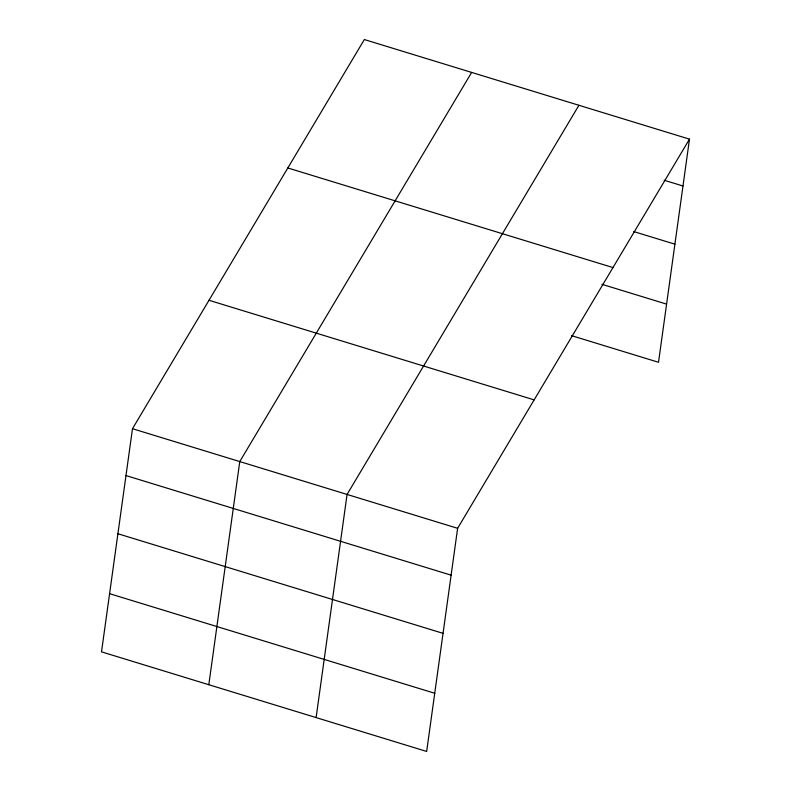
<?xml version="1.0" encoding="UTF-8"?>
<svg xmlns="http://www.w3.org/2000/svg" width="791" height="791" viewBox="0 0 791 791"><rect width="100%" height="100%" fill="white"/><g stroke="black" fill="none" stroke-linecap="round" stroke-linejoin="round"><path stroke-width="1.19" d="M132.483 428.712L101.515 651.853L426.656 751.45L457.623 528.309L689.485 139.147L364.344 39.55L132.483 428.712L457.623 528.309M208.814 684.719L239.772 461.578L471.644 72.416M316.113 717.585L347.071 494.444L578.933 105.282M689.485 139.147L658.517 362.288L571.498 335.631M664.163 180.239L682.979 186.004M633.749 231.575L674.911 244.182M287.825 167.969L612.966 267.566M601.911 284.305L666.595 304.12M208.992 300.283L534.133 399.88M125.977 475.569L451.117 575.166M117.899 533.737L443.049 633.344M109.583 593.675L434.734 693.272"/></g></svg>
